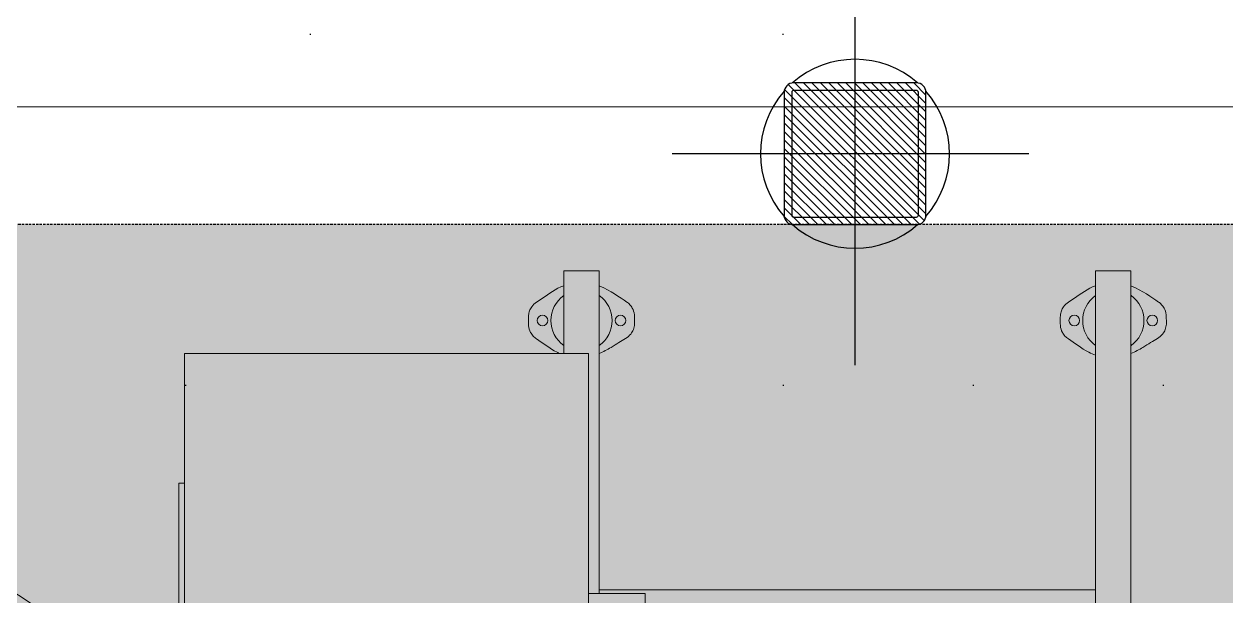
# Model space of a CAD drawing. Header units: centimetres. Extents: x 405564 to 502064, y 46284 to 60634.
# Drawn here: x 485094.5 to 485221.6, y 56110.3 to 56170.8 of the extents above; entities that cross this region are included whole.
import ezdxf

# ---------------------------------------------------------------- set-up
doc = ezdxf.new("R2010")
doc.units = ezdxf.units.CM
for name, pattern in [('( Hidden )', [0.375, 0.25, -0.125]), ('ACAD_ISO07W100', [3, 0, -3]), ('CENTERX3', [23, 15, -3, 2, -3]), ('DOT', [0.25, 0, -0.25])]:
    doc.linetypes.add(name, pattern=pattern)
doc.layers.get('0').update_dxf_attribs({"color": 8, "lineweight": 9})
for name, color, linetype, lineweight in [('0-KRCN-AYDINLATMA-130426', 8, 'Continuous', 9), ('0-KRCN-MİMARİ-220526', 8, 'Continuous', 9), ('Visible (ISO)', 8, 'Continuous', 18)]:
    doc.layers.add(name, color=color, linetype=linetype, lineweight=lineweight)
doc.layers.add('AS_DOS_TERAS_UST', color=8, linetype='ACAD_ISO07W100')
doc.layers.add('AS_NOT_MIMARI', color=8, linetype='Continuous')

# ---------------------------------------------------------------- blocks, each defined once
blk = doc.blocks.new('SIVA ÜSTÜ TİPİ HOPARLÖR')
at = {"layer": '0-KRCN-AYDINLATMA-130426'}
h = blk.add_hatch(color=256, dxfattribs=at)
h.dxf.hatch_style = 1
h.paths.add_polyline_path([(9.24, 0, 1), (-9.24, 0, 1)])
h.paths.add_polyline_path([(8.23, 0, -1), (-8.23, 0, -1)], flags=16)
h.paths.add_polyline_path([(1.25, -3.88, -0.598176), (0.27, -4.41), (-2.7, -2.45, 0.147433), (-3.05, -2.34), (-5.09, -2.34, -0.414214), (-5.72, -1.71), (-5.72, 1.71, -0.414214), (-5.09, 2.34), (-3.05, 2.34, 0.147433), (-2.7, 2.45), (0.27, 4.41, -0.598176), (1.25, 3.88)], flags=0)
h = blk.add_hatch(color=256, dxfattribs=at)
h.dxf.hatch_style = 1
h.paths.add_polyline_path([(0.27, -4.41, 0.598176), (1.25, -3.88), (1.25, 3.88, 0.598176), (0.27, 4.41), (-2.7, 2.45, -0.147433), (-3.05, 2.34), (-5.09, 2.34, 0.414214), (-5.72, 1.71), (-5.72, -1.71, 0.414214), (-5.09, -2.34), (-3.05, -2.34, -0.147433), (-2.7, -2.45)])
at = {"layer": '0-KRCN-AYDINLATMA-130426', "const_width": 0.317}
blk.add_lwpolyline([(0.27, -4.41, 0.598176), (1.25, -3.88), (1.25, 3.88, 0.598176), (0.27, 4.41), (-2.7, 2.45, -0.147433), (-3.05, 2.34), (-5.09, 2.34, 0.414214), (-5.72, 1.71), (-5.72, -1.71, 0.414214), (-5.09, -2.34), (-3.05, -2.34, -0.147433), (-2.7, -2.45)], format="xyb", close=True, dxfattribs=at)
for points in [[(3.19, 3.72, -0.680488), (3.19, -3.72)], [(2.8, 2.51, -0.658812), (2.8, -2.51)], [(2.41, 1.29, -0.601398), (2.41, -1.29)]]:
    blk.add_lwpolyline(points, format="xyb", dxfattribs=at)
at = {"layer": '0-KRCN-AYDINLATMA-130426'}
blk.add_circle((0, 0), 60, dxfattribs=at)
at = {"layer": '0-KRCN-AYDINLATMA-130426', "ltscale": 0.1}
for radius in [9.5, 9.24, 8.23]:
    blk.add_circle((0, 0), radius, dxfattribs=at)
blk = doc.blocks.new('G$C546873DE')
at = {"layer": '0-KRCN-AYDINLATMA-130426'}
blk.add_blockref('SIVA ÜSTÜ TİPİ HOPARLÖR', (14497.78, 8925.6), dxfattribs=at)
blk = doc.blocks.new('A$Cdfb98813')
at = {"linetype": '( Hidden )'}
h = blk.add_hatch(dxfattribs=at)
h.set_pattern_fill('ANSI31', color=256, scale=0.2)
h.set_pattern_definition([(135, (0, 0), (-0.4490128, -0.4490128), [])])
h.paths.add_polyline_path([(1340.14, -682), (1340.14, -669, 0.414214), (1339.14, -668), (1326.14, -668, 0.414214), (1325.14, -669), (1325.14, -682, 0.414214), (1326.14, -683), (1339.14, -683, 0.414214)])
h = blk.add_hatch()
h.set_pattern_fill('ANGLE', color=256)
h.set_pattern_definition([(0, (-482318.783, -59032.118), (0, 6.985), [5.08, -1.905]), (90, (-482318.783, -59032.118), (-6.985, 4e-16), [5.08, -1.905])])
h.paths.add_polyline_path([(2235.14, -683), (325.14, -683), (325.14, -933.01), (2235.14, -933.01)])
h.paths.add_polyline_path([(800, -700), (900, -700), (900, -800), (800, -800)], flags=16)
h.paths.add_polyline_path([(1700, -700), (1800, -700), (1800, -800), (1700, -800)], flags=16)
at = {"linetype": 'CENTERX3', "ltscale": 10}
for p, q in [((1332.64, -697.89), (1332.64, 242.14)), ((1351.04, -675.5), (1313.3, -675.5))]:
    blk.add_line(p, q, dxfattribs=at)
for points in [[(1340.14, -682), (1340.14, -669, 0.414214), (1339.14, -668), (1326.14, -668, 0.414214), (1325.14, -669), (1325.14, -682, 0.414214), (1326.14, -683), (1339.14, -683, 0.414214)], [(1339.34, -682), (1339.34, -669, 0.414214), (1339.14, -668.8), (1326.14, -668.8, 0.414214), (1325.94, -669), (1325.94, -682, 0.414214), (1326.14, -682.2), (1339.14, -682.2, 0.414214)]]:
    blk.add_lwpolyline(points, format="xyb", close=True)
at = {"linetype": '( Hidden )'}
blk.add_lwpolyline([(2235.14, -683), (325.14, -683), (325.14, -933.01), (2235.14, -933.01)], close=True, dxfattribs=at)
blk.add_lwpolyline([(2235.14, -683), (325.14, -683), (325.14, -933.01), (2235.14, -933.01)], close=True, dxfattribs=at)
for start, end in [(48.5247, 131.4753), (138.5247, 221.4753), (318.5247, 41.4753), (228.5247, 311.4753)]:
    blk.add_arc((1332.64, -675.5), 10, start, end)
at = {"layer": 'Visible (ISO)'}
for p, q in [((1180.5, -670.55), (1750.53, -670.5)), ((1301.83, -696.64), (1301.83, -687.9)), ((1301.83, -687.9), (1305.58, -687.9)), ((1305.58, -722.03), (1305.58, -687.9)), ((1358.08, -687.9), (1358.08, -723.53)), ((1361.83, -687.9), (1358.08, -687.9)), ((1361.83, -687.9), (1361.83, -815.4)), ((1309.3, -692.53), (1309.32, -693.55)), ((1365.55, -692.53), (1365.57, -693.55)), ((1261.71, -696.64), (1261.71, -745.02)), ((1304.46, -696.64), (1261.71, -696.64)), ((1304.46, -696.64), (1304.46, -745.02)), ((1261.11, -762.72), (1261.11, -710.37)), ((1261.71, -710.37), (1261.11, -710.37)), ((1304.46, -722.03), (1310.46, -722.03)), ((1358.08, -721.65), (1305.58, -721.65)), ((1310.46, -722.03), (1310.46, -777.53))]:
    blk.add_line(p, q, dxfattribs=at)
for centre in [(1299.58, -693.15), (1307.83, -693.15), (1355.83, -693.15), (1364.08, -693.15)]:
    blk.add_circle(centre, 0.562, dxfattribs=at)
for centre, radius, start, end in [((1303.71, -693.15), 3.24, 125.4152, 234.5848), ((1303.71, -693.15), 3.24, 305.4152, 54.5848), ((1359.96, -693.15), 3.24, 125.4152, 234.5848), ((1359.96, -693.15), 3.24, 305.4152, 54.5848), ((1303.71, -693.15), 5.62, 174.3333, 185.6667), ((1359.96, -693.15), 5.62, 174.3333, 185.6667)]:
    blk.add_arc(centre, radius, start, end, dxfattribs=at)
for points, knots in [([(1298.96, -691.21), (1299.17, -691.07), (1299.38, -690.93), (1300.26, -690.31), (1300.99, -689.79), (1301.83, -689.46)], [0.941379, 0.941379, 0.941379, 0.941379, 1.812747, 1.812747, 4.454408, 4.454408, 4.454408, 4.454408]), ([(1305.58, -689.49), (1305.6, -689.5), (1305.62, -689.51), (1306.77, -689.96), (1307.76, -690.69), (1308.49, -691.19)], [8.240601, 8.240601, 8.240601, 8.240601, 8.295642, 8.295642, 11.870712, 11.870712, 11.870712, 11.870712]), ([(1355.21, -691.21), (1355.42, -691.07), (1355.63, -690.93), (1356.51, -690.31), (1357.24, -689.79), (1358.08, -689.46)], [0.941379, 0.941379, 0.941379, 0.941379, 1.812747, 1.812747, 4.454408, 4.454408, 4.454408, 4.454408]), ([(1361.83, -689.49), (1361.85, -689.5), (1361.87, -689.51), (1363.02, -689.96), (1364.01, -690.69), (1364.74, -691.19)], [8.240601, 8.240601, 8.240601, 8.240601, 8.295642, 8.295642, 11.870712, 11.870712, 11.870712, 11.870712]), ([(1298.96, -691.21), (1298.76, -691.34), (1298.58, -691.51), (1298.35, -691.84), (1298.27, -691.98), (1298.16, -692.28), (1298.13, -692.44), (1298.11, -692.6)], [0, 0, 0, 0, 0.976611, 0.976611, 1.616438, 1.616438, 2.256265, 2.256265, 2.256265, 2.256265]), ([(1309.3, -692.53), (1309.27, -692.28), (1309.2, -692.05), (1309.01, -691.7), (1308.92, -691.58), (1308.72, -691.37), (1308.61, -691.27), (1308.49, -691.19)], [0, 0, 0, 0, 0.976611, 0.976611, 1.565275, 1.565275, 2.153938, 2.153938, 2.153938, 2.153938]), ([(1355.21, -691.21), (1355.01, -691.34), (1354.83, -691.51), (1354.6, -691.84), (1354.52, -691.98), (1354.41, -692.28), (1354.38, -692.44), (1354.36, -692.6)], [0, 0, 0, 0, 0.976611, 0.976611, 1.616438, 1.616438, 2.256265, 2.256265, 2.256265, 2.256265]), ([(1365.55, -692.53), (1365.52, -692.28), (1365.45, -692.05), (1365.26, -691.7), (1365.17, -691.58), (1364.97, -691.37), (1364.86, -691.27), (1364.74, -691.19)], [0, 0, 0, 0, 0.976611, 0.976611, 1.565275, 1.565275, 2.153938, 2.153938, 2.153938, 2.153938]), ([(1298.11, -693.71), (1298.13, -693.95), (1298.21, -694.19), (1298.39, -694.54), (1298.49, -694.67), (1298.7, -694.91), (1298.82, -695.01), (1298.96, -695.1)], [0, 0, 0, 0, 0.976611, 0.976611, 1.612198, 1.612198, 2.247785, 2.247785, 2.247785, 2.247785]), ([(1308.37, -695.05), (1308.58, -694.93), (1308.77, -694.77), (1309.04, -694.43), (1309.13, -694.27), (1309.26, -693.92), (1309.31, -693.74), (1309.32, -693.55)], [0, 0, 0, 0, 0.976611, 0.976611, 1.726288, 1.726288, 2.475965, 2.475965, 2.475965, 2.475965]), ([(1354.36, -693.71), (1354.38, -693.95), (1354.46, -694.19), (1354.64, -694.54), (1354.74, -694.67), (1354.95, -694.91), (1355.07, -695.01), (1355.21, -695.1)], [0, 0, 0, 0, 0.976611, 0.976611, 1.612198, 1.612198, 2.247785, 2.247785, 2.247785, 2.247785]), ([(1364.62, -695.05), (1364.83, -694.93), (1365.02, -694.77), (1365.29, -694.43), (1365.38, -694.27), (1365.51, -693.92), (1365.56, -693.74), (1365.57, -693.55)], [0, 0, 0, 0, 0.976611, 0.976611, 1.726288, 1.726288, 2.475965, 2.475965, 2.475965, 2.475965]), ([(1301.39, -696.64), (1301.3, -696.6), (1301.21, -696.56), (1300.31, -696.08), (1299.6, -695.52), (1298.96, -695.1)], [6.138246, 6.138246, 6.138246, 6.138246, 6.33052, 6.33052, 8.147594, 8.147594, 8.147594, 8.147594]), ([(1308.37, -695.05), (1307.92, -695.3), (1307.41, -695.65), (1306.44, -696.23), (1306.02, -696.46), (1305.58, -696.65)], [0.879393, 0.879393, 0.879393, 0.879393, 2.287506, 2.287506, 3.245389, 3.245389, 3.245389, 3.245389]), ([(1358.08, -696.83), (1357.84, -696.74), (1357.61, -696.63), (1356.56, -696.08), (1355.85, -695.52), (1355.21, -695.1)], [5.817332, 5.817332, 5.817332, 5.817332, 6.33052, 6.33052, 8.147594, 8.147594, 8.147594, 8.147594]), ([(1364.62, -695.05), (1364.17, -695.3), (1363.66, -695.65), (1362.69, -696.23), (1362.27, -696.46), (1361.83, -696.65)], [0.879393, 0.879393, 0.879393, 0.879393, 2.287506, 2.287506, 3.245389, 3.245389, 3.245389, 3.245389])]:
    blk.add_open_spline(points, degree=3, knots=knots, dxfattribs=at)
blk = doc.blocks.new('A$C6A10306C')
at = {"layer": 'AS_DOS_TERAS_UST', "linetype": 'DOT', "ltscale": 80}
for p, q in [((14560.68, -3901.45), (14560.68, -4501.45)), ((14610.68, -3901.45), (14610.68, -4501.45)), ((14185.68, -4501.45), (14560.68, -4501.45)), ((14610.68, -4501.45), (14985.68, -4501.45))]:
    blk.add_line(p, q, dxfattribs=at)
at = {"layer": 'AS_NOT_MIMARI'}
blk.add_blockref('A$Cdfb98813', (13285.68, -3801.45), dxfattribs=at)

msp = doc.modelspace()

# ---------------------------------------------------------------- block references
at = {"layer": '0-KRCN-AYDINLATMA-130426'}
msp.add_blockref('G$C546873DE', (470564.07, 47134.02), dxfattribs=at)

# ---------------------------------------------------------------- next in the draw order: block references
at = {"layer": '0-KRCN-MİMARİ-220526'}
msp.add_blockref('A$C6A10306C', (470564.07, 60634.02), dxfattribs=at)

doc.saveas('drawing.dxf')
